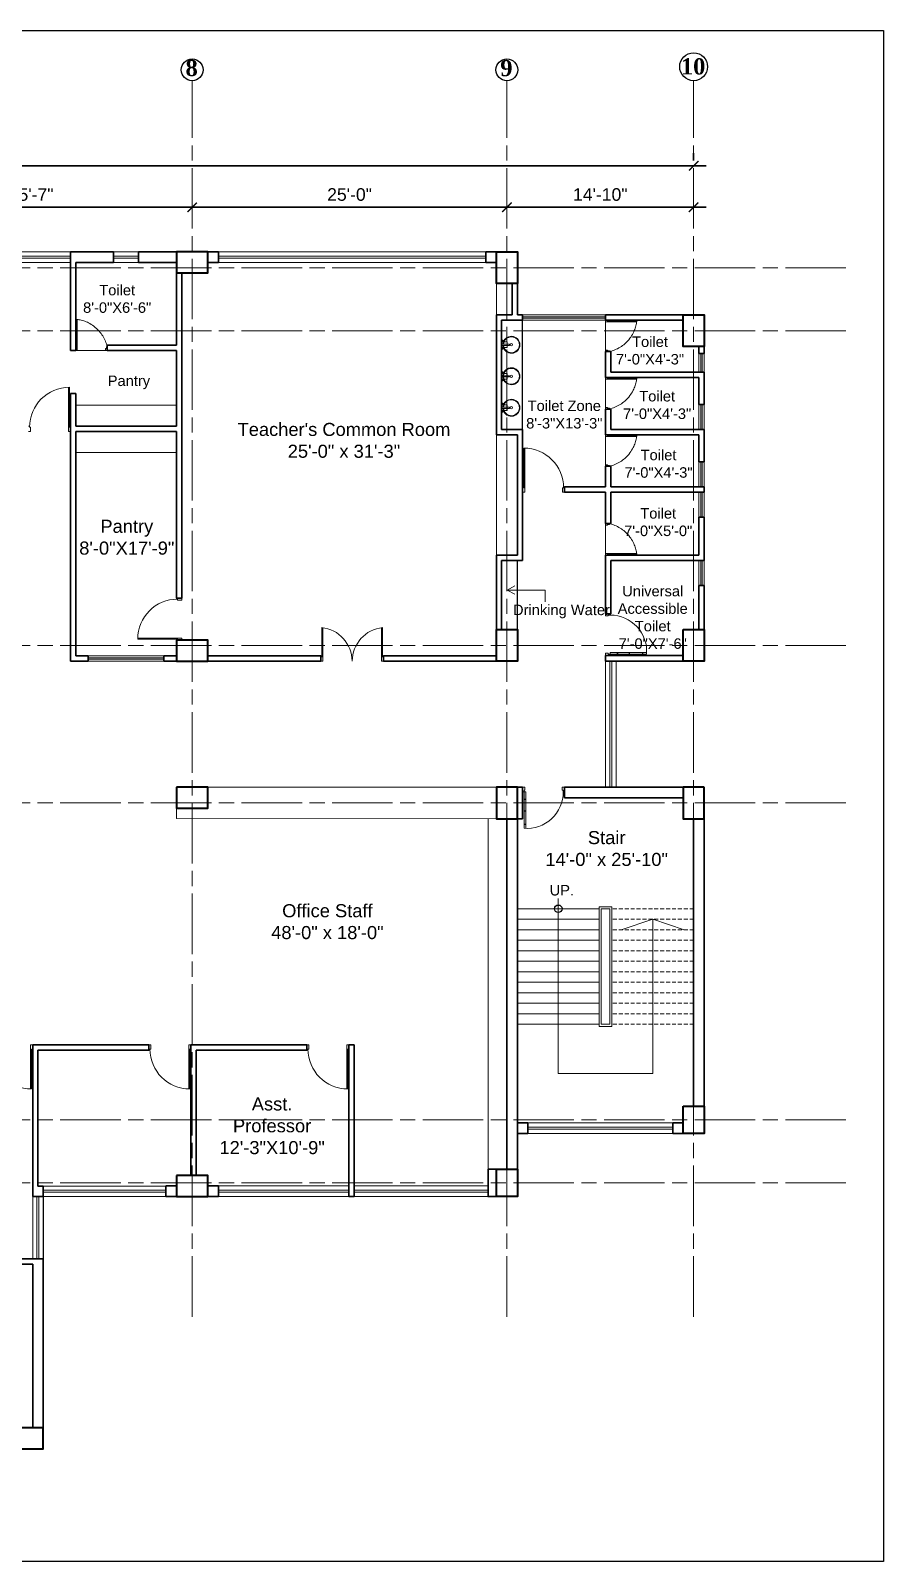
# Model space of a CAD drawing. Header units: inches. Extents: x -12 to 20935469, y -1604 to 24729220.
# Drawn here: x 20897346 to 20898159, y 24718738 to 24720196 of the extents above; entities that cross this region are included whole.
import ezdxf

# ---------------------------------------------------------------- set-up
doc = ezdxf.new("R2010")
doc.units = ezdxf.units.IN
doc.header["$LTSCALE"] = 0.03
doc.header["$MEASUREMENT"] = 0
doc.header["$PDMODE"] = 32
doc.header["$PDSIZE"] = 15
doc.linetypes.add('ACAD_ISO08W100', pattern=[36, 24, -3, 6, -3])
doc.linetypes.add('DASHED2', pattern=[0.375, 0.25, -0.125])
for name, color, linetype, lineweight in [('column', 1, 'Continuous', 40), ('Dim Line', 252, 'Continuous', 13), ('Door', 7, 'Continuous', 18), ('Gas', 21, 'Continuous', 5), ('Glass Line', 252, 'Continuous', 9), ('Grid Line', 252, 'Continuous', 18), ('Hatch', 253, 'Continuous', 15), ('Main Wall', 7, 'Continuous', 30), ('RAIL', 23, 'Continuous', 13), ('STAIR', 46, 'Continuous', 15), ('TOILET FIXTURE', 142, 'Continuous', 5), ('wind.', 150, 'Continuous', 20)]:
    doc.layers.add(name, color=color, linetype=linetype, lineweight=lineweight)
doc.layers.add('FUR', color=251, linetype='Continuous')
doc.layers.add('TEXT', color=7, linetype='Continuous')
doc.styles.add('2', font='swisscl.ttf')
doc.styles.add('RomanS', font='arial.ttf', dxfattribs={"height": 12})
doc.styles.get("Standard").update_dxf_attribs({"font": 'timesbd.ttf'})
doc.dimstyles.new('Aec_Arch_I', dxfattribs={"dimscale": 96, "dimtxt": 12, "dimasz": 0.09375, "dimexe": 0.125, "dimexo": 0.125, "dimgap": 0.0625, "dimtad": 1, "dimdec": 0, "dimzin": 3, "dimdsep": 46, "dimlunit": 4, "dimtxsty": 'RomanS', "dimblk1": 'ARCHTICK', "dimblk2": 'ARCHTICK', "dimsah": 1, "dimcen": 0.09375, "dimdle": 0.125, "dimadec": 0, "dimazin": 0, "dimtfac": 0.75, "dimtdec": 0, "dimtmove": 2, "dimatfit": 3, "dimldrblk": 'ARCHTICK', "dimfxl": 1, "dimfrac": 1, "dimtolj": 1, "dimtzin": 0, "dimarcsym": 0})

# ---------------------------------------------------------------- blocks, each defined once
blk = doc.blocks.new('_ArchTick')
at = {"color": 0, "linetype": 'ByBlock', "lineweight": 35, "const_width": 0.15}
blk.add_lwpolyline([(-0.5, -0.5), (0.5, 0.5)], dxfattribs=at)
blk = doc.blocks.new('*D23')
at = {"layer": 'Defpoints', "color": 0, "transparency": 16777216}
for p in [(20832166.8, 24724578.2), (20832473.8, 24724578.2), (20832473.8, 24724578.2)]:
    blk.add_point(p, dxfattribs=at)
at = {"layer": 'Dim Line', "color": 0, "lineweight": -2, "transparency": 16777216}
for p, q in [((20832154.8, 24724578.2), (20832485.8, 24724578.2)), ((20832166.8, 24724566.2), (20832166.8, 24724566.2)), ((20832473.8, 24724566.2), (20832473.8, 24724566.2))]:
    blk.add_line(p, q, dxfattribs=at)
at = {"layer": 'Dim Line', "color": 0, "lineweight": -2, "transparency": 16777216, "xscale": 9, "yscale": 9, "zscale": 9, "rotation": 180}
blk.add_blockref('_ArchTick', (20832166.8, 24724578.2), dxfattribs=at)
at = {"layer": 'Dim Line', "color": 0, "lineweight": -2, "transparency": 16777216, "xscale": 9, "yscale": 9, "zscale": 9}
blk.add_blockref('_ArchTick', (20832473.8, 24724578.2), dxfattribs=at)
at = {"layer": 'Dim Line', "color": 0, "transparency": 16777216, "insert": (20832320.3, 24724590.3), "char_height": 12, "attachment_point": 5, "style": 'RomanS'}
blk.add_mtext('\\A1;25\'-7"', dxfattribs=at)
blk = doc.blocks.new('*D10')
at = {"layer": 'Defpoints', "color": 0, "transparency": 16777216}
for p in [(20832473.8, 24724578.2), (20832773.8, 24724578.2), (20832773.8, 24724578.2)]:
    blk.add_point(p, dxfattribs=at)
at = {"layer": 'Dim Line', "color": 0, "lineweight": -2, "transparency": 16777216}
blk.add_line((20832461.8, 24724578.2), (20832785.8, 24724578.2), dxfattribs=at)
at = {"layer": 'Dim Line', "color": 0, "lineweight": -2, "transparency": 16777216, "xscale": 9, "yscale": 9, "zscale": 9, "rotation": 180}
blk.add_blockref('_ArchTick', (20832473.8, 24724578.2), dxfattribs=at)
at = {"layer": 'Dim Line', "color": 0, "lineweight": -2, "transparency": 16777216, "xscale": 9, "yscale": 9, "zscale": 9}
blk.add_blockref('_ArchTick', (20832773.8, 24724578.2), dxfattribs=at)
at = {"layer": 'Dim Line', "color": 0, "transparency": 16777216, "insert": (20832623.8, 24724590.3), "char_height": 12, "attachment_point": 5, "style": 'RomanS'}
blk.add_mtext('\\A1;25\'-0"', dxfattribs=at)
blk = doc.blocks.new('*D11')
at = {"layer": 'Defpoints', "color": 0, "transparency": 16777216}
for p in [(20832773.8, 24724578.2), (20832951.8, 24724578.2), (20832951.8, 24724578.2)]:
    blk.add_point(p, dxfattribs=at)
at = {"layer": 'Dim Line', "color": 0, "lineweight": -2, "transparency": 16777216}
for p, q in [((20832761.8, 24724578.2), (20832963.8, 24724578.2)), ((20832951.8, 24724566.2), (20832951.8, 24724566.2))]:
    blk.add_line(p, q, dxfattribs=at)
at = {"layer": 'Dim Line', "color": 0, "lineweight": -2, "transparency": 16777216, "xscale": 9, "yscale": 9, "zscale": 9, "rotation": 180}
blk.add_blockref('_ArchTick', (20832773.8, 24724578.2), dxfattribs=at)
at = {"layer": 'Dim Line', "color": 0, "lineweight": -2, "transparency": 16777216, "xscale": 9, "yscale": 9, "zscale": 9}
blk.add_blockref('_ArchTick', (20832951.8, 24724578.2), dxfattribs=at)
at = {"layer": 'Dim Line', "color": 0, "transparency": 16777216, "insert": (20832862.8, 24724590.3), "char_height": 12, "attachment_point": 5, "style": 'RomanS'}
blk.add_mtext('\\A1;14\'-10"', dxfattribs=at)
blk = doc.blocks.new('*D13')
at = {"layer": 'Defpoints', "color": 0, "transparency": 16777216}
for p in [(20830948.3, 24724610.7), (20832951.8, 24724617.8), (20832951.8, 24724610.7)]:
    blk.add_point(p, dxfattribs=at)
at = {"layer": 'Dim Line', "color": 0, "lineweight": -2, "transparency": 16777216}
for p, q in [((20830948.3, 24724622.7), (20830948.3, 24724629.8)), ((20832951.8, 24724622.7), (20832951.8, 24724629.8)), ((20830936.3, 24724617.8), (20832963.8, 24724617.8))]:
    blk.add_line(p, q, dxfattribs=at)
at = {"layer": 'Dim Line', "color": 0, "lineweight": -2, "transparency": 16777216, "xscale": 9, "yscale": 9, "zscale": 9, "rotation": 180}
blk.add_blockref('_ArchTick', (20830948.3, 24724617.8), dxfattribs=at)
at = {"layer": 'Dim Line', "color": 0, "lineweight": -2, "transparency": 16777216, "xscale": 9, "yscale": 9, "zscale": 9}
blk.add_blockref('_ArchTick', (20832951.8, 24724617.8), dxfattribs=at)
at = {"layer": 'Dim Line', "color": 0, "transparency": 16777216, "insert": (20831950, 24724629.9), "char_height": 12, "attachment_point": 5, "style": 'RomanS'}
blk.add_mtext('\\A1;166\'-11"', dxfattribs=at)
blk = doc.blocks.new('Door_45')
at = {"layer": 'Door'}
for p, q in [((1.5, 5), (1.5, 44)), ((1.5, 40), (2.2, 40)), ((2.2, 40), (2.2, 39.5)), ((2.2, 39.5), (2.7, 39.5)), ((2.7, 39.5), (2.7, 40)), ((2.7, 40), (3.5, 40)), ((3.5, 44), (3.5, 5)), ((1.5, 25.8), (2.2, 25.8)), ((2.2, 25.8), (2.2, 25.3)), ((2.2, 25.3), (2.7, 25.3)), ((2.7, 25.8), (3.5, 25.8)), ((2.7, 25.3), (2.7, 25.8)), ((0, 0), (0, 5)), ((0, 5), (1.5, 5)), ((1.5, 12.6), (2.2, 12.6)), ((3.5, 5), (1.5, 5)), ((1.5, 5), (1.5, 3)), ((1.5, 3), (2.5, 3)), ((2.2, 12.6), (2.2, 13.1)), ((2.2, 13.1), (2.7, 13.1)), ((2.5, 3), (2.5, 0)), ((2.7, 13.1), (2.7, 12.6)), ((2.7, 12.6), (3.5, 12.6)), ((42.5, 3), (42.5, 0)), ((43.5, 3), (42.5, 3)), ((45, 5), (43.5, 5)), ((43.5, 5), (43.5, 3)), ((45, 0), (45, 5)), ((2.5, 0), (0, 0)), ((42.5, 0), (45, 0))]:
    blk.add_line(p, q, dxfattribs=at)
blk.add_arc((4.7, 5.3), 38.8, 359.6233, 94.6685, dxfattribs=at)
blk = doc.blocks.new('sssss-flat-876')
at = {"layer": 'Door', "linetype": 'Continuous', "ltscale": 3}
blk.add_line((3666.5, 84027.2), (3666.5, 84055.7), dxfattribs=at)
at = {"layer": 'Door', "linetype": 'Continuous', "ltscale": 3, "extrusion": (-7.21527e-09, -3.35624e-18, 1), "elevation": 0}
for points in [[(3666.5, 84057.2), (3666.5, 84055.7), (3668.4, 84055.7), (3668.4, 84056.5), (3670.2, 84056.5), (3670.2, 84057.2)], [(3668.4, 84055.7), (3696.2, 84055.7), (3696.2, 84056.5), (3668.4, 84056.5)]]:
    blk.add_lwpolyline(points, close=True, dxfattribs=at)
at = {"layer": 'Door', "linetype": 'Continuous', "ltscale": 3, "flags": 128}
blk.add_lwpolyline([(3670.2, 84027.2, 0.04096), (3675.5, 84028.9, 0.082496), (3684.9, 84034.8, 0.052187), (3689.7, 84040, 0.043988), (3692.9, 84045, 0.036571), (3694.8, 84049.6, 0.034751), (3695.9, 84054.2, 0.011435), (3696.2, 84055.7)], format="xyb", dxfattribs=at)
at = {"layer": 'Door', "linetype": 'Continuous', "ltscale": 3}
blk.add_lwpolyline([(3666.5, 84027.2), (3666.5, 84028.7), (3668.4, 84028.7), (3668.4, 84027.9), (3670.2, 84027.9), (3670.2, 84027.2)], close=True, dxfattribs=at)
blk = doc.blocks.new('$D40')
at = {"layer": 'Door'}
for p, q in [((1, 4), (1, 42)), ((2, 0), (2, 42)), ((1, 5), (0, 5)), ((2, 0), (0, 0)), ((2, 4), (1, 4)), ((39, 4), (38, 4)), ((38, 4), (38, 0)), ((40, 0), (38, 0)), ((40, 5), (39, 5)), ((39, 5), (39, 4))]:
    blk.add_line(p, q, dxfattribs=at)
blk.add_arc((1, 4), 38, 0, 90, dxfattribs=at)
blk = doc.blocks.new('7-flat-72')
at = {"layer": 'Glass Line', "color": 8, "ltscale": 20}
for p, q in [((-64478.7, 376960.5), (-64480.3, 376960.5)), ((-64480.3, 376959.5), (-64480.3, 376960.5)), ((-64480.3, 376959.5), (-64480.3, 376960.5)), ((-64478.7, 376959.5), (-64480.3, 376959.5)), ((-64480.3, 376959.1), (-64480.3, 376959.4)), ((-64478.7, 376959.4), (-64480.3, 376959.4)), ((-64478.7, 376959.1), (-64480.3, 376959.1)), ((-64480.2, 376959.4), (-64480.2, 376959.5)), ((-64480.1, 376959.5), (-64480.1, 376960.5)), ((-64479.9, 376959.5), (-64479.9, 376960.5)), ((-64479.5, 376959.5), (-64479.5, 376960.5)), ((-64479.1, 376959.5), (-64479.1, 376960.5)), ((-64478.9, 376959.5), (-64478.9, 376960.5)), ((-64478.9, 376959.4), (-64478.9, 376959.5)), ((-64478.8, 376959.5), (-64478.8, 376960.5)), ((-64478.7, 376959.5), (-64478.7, 376960.5)), ((-64478.7, 376959.1), (-64478.7, 376959.4)), ((-64475.1, 376959.4), (-64476.9, 376959.4)), ((-64476.9, 376959.1), (-64476.9, 376959.4)), ((-64475.1, 376959.1), (-64476.9, 376959.1)), ((-64476.6, 376959.4), (-64476.6, 376966.6)), ((-64475.5, 376966.6), (-64476.6, 376966.6)), ((-64475.5, 376959.4), (-64475.5, 376966.6)), ((-64475.1, 376959.1), (-64475.1, 376959.4)), ((-64473.3, 376960.5), (-64471.7, 376960.5)), ((-64473.3, 376959.5), (-64473.3, 376960.5)), ((-64473.3, 376959.5), (-64473.3, 376960.5)), ((-64473.3, 376959.5), (-64471.7, 376959.5)), ((-64473.3, 376959.1), (-64473.3, 376959.4)), ((-64473.3, 376959.4), (-64471.7, 376959.4)), ((-64473.3, 376959.1), (-64471.7, 376959.1)), ((-64473.1, 376959.5), (-64473.1, 376960.5)), ((-64473.1, 376959.4), (-64473.1, 376959.5)), ((-64472.9, 376959.5), (-64472.9, 376960.5)), ((-64472.5, 376959.5), (-64472.5, 376960.5)), ((-64472.1, 376959.5), (-64472.1, 376960.5)), ((-64471.9, 376959.5), (-64471.9, 376960.5)), ((-64471.9, 376959.4), (-64471.9, 376959.5)), ((-64471.8, 376959.5), (-64471.8, 376960.5)), ((-64471.7, 376959.5), (-64471.7, 376960.5)), ((-64471.7, 376959.1), (-64471.7, 376959.4))]:
    blk.add_line(p, q, dxfattribs=at)
blk.add_circle((-64476, 376968.4, 0), 1.08, dxfattribs=at)
for radius, start, end in [(8.1, 273.8334, 266.1883), (7.55, 274.115, 265.9068)]:
    blk.add_arc((-64476, 376968.4, 0), radius, start, end, dxfattribs=at)
blk = doc.blocks.new('SFSFSFS-flat-72')
at = {"layer": 'TOILET FIXTURE', "ltscale": 0.2}
blk.add_lwpolyline([(-3918.5, -3608.1), (-3918.5, -3602.7), (-3923.9, -3602.7), (-3923.9, -3608.1)], close=True, dxfattribs=at)
at = {"layer": 'TOILET FIXTURE', "ltscale": 20}
blk.add_blockref('7-flat-72', (60554.8, -380567.2), dxfattribs=at)
blk = doc.blocks.new('A$C36295410')
at = {"layer": 'Door'}
for p, q in [((1, 4), (1, 32)), ((2, 0), (2, 32)), ((58, 0), (58, 32)), ((59, 4), (59, 32)), ((1, 5), (0, 5)), ((2, 4), (1, 4)), ((58, 4), (59, 4)), ((59, 5), (60, 5)), ((2, 0), (0, 0)), ((58, 0), (60, 0))]:
    blk.add_line(p, q, dxfattribs=at)
for centre, start, end in [((-2.5, -0.3), 0.5906, 83.7783), ((62.5, -0.3), 96.2217, 179.4094)]:
    blk.add_arc(centre, 32.5, start, end, dxfattribs=at)
blk = doc.blocks.new('fff')
at = {"layer": 'Grid Line', "color": 252, "linetype": 'ACAD_ISO08W100', "lineweight": 9, "ltscale": 80, "true_color": 0x939598}
for p, q in [((20832473.8, 24723521.1), (20832473.8, 24724698.8)), ((20832773.8, 24723521.1), (20832773.8, 24724698.8)), ((20832951.8, 24723521.1), (20832951.8, 24724698.8)), ((20833096.9, 24724520.6), (20830726.1, 24724520.6)), ((20833096.9, 24724460.6), (20830726.1, 24724460.6)), ((20833096.9, 24724160.7), (20830726.1, 24724160.7)), ((20833096.9, 24724010.7), (20830726.1, 24724010.7)), ((20833096.9, 24723708.7), (20830726.1, 24723708.7)), ((20833096.9, 24723648.8), (20830726.1, 24723648.8))]:
    blk.add_line(p, q, dxfattribs=at)
at = {"layer": 'Dim Line'}
for base, p1, p2, picture, middle in [((20832951.7523, 24724617.8128), (20830948.3088, 24724610.7482), (20832951.7523, 24724610.7482), '*D13', (20831950.0306, 24724629.9397)), ((20832473.8, 24724578.2), (20832166.8, 24724578.2), (20832473.8, 24724578.2), '*D23', (20832320.3, 24724590.3)), ((20832773.8, 24724578.2), (20832473.8, 24724578.2), (20832773.8, 24724578.2), '*D10', (20832623.8, 24724590.3)), ((20832951.8, 24724578.2), (20832773.8, 24724578.2), (20832951.8, 24724578.2), '*D11', (20832862.8, 24724590.3))]:
    dim = blk.add_linear_dim(base=base, p1=p1, p2=p2, dimstyle='Aec_Arch_I', dxfattribs=at)
    dim.commit()
    dim.dimension.update_dxf_attribs({"geometry": picture, "text_midpoint": middle})

msp = doc.modelspace()

# ---------------------------------------------------------------- linework, layer by layer
for p, q in [((20897815.1, 24719816.2), (20897815.1, 24719920.5)), ((20897988.1, 24719925.5), (20897988.1, 24719925.5)), ((20897810.1, 24719625.6), (20897810.1, 24719691.6)), ((20897899.1, 24719600.8), (20897894.1, 24719600.8))]:
    msp.add_line(p, q)
msp.add_lwpolyline([(20897358.1, 24719085.4), (20897358.1, 24718845), (20896672.6, 24718845), (20896672.6, 24719085.4)])
msp.add_circle((20897849.1, 24719359.6), 3.61)
at = {"layer": 'column', "lineweight": 40, "ltscale": 20}
for points in [[(20897485.1, 24719985.5), (20897485.1, 24719965.5), (20897515.1, 24719965.5), (20897515.1, 24719985.5)], [(20897790.1, 24719985.5), (20897810.1, 24719985.5), (20897810.1, 24719955.5), (20897790.1, 24719955.5)], [(20897968.1, 24719925.5), (20897988.1, 24719925.5), (20897988.1, 24719895.5), (20897968.1, 24719895.5)], [(20897790.1, 24719625.6), (20897810.1, 24719625.6), (20897810.1, 24719595.6), (20897790.1, 24719595.6)], [(20897968.1, 24719625.6), (20897988.1, 24719625.6), (20897988.1, 24719595.6), (20897968.1, 24719595.6)], [(20897485.1, 24719615.6), (20897485.1, 24719595.6), (20897515.1, 24719595.6), (20897515.1, 24719615.6)], [(20897485.1, 24719475.4), (20897485.1, 24719455.4), (20897515.1, 24719455.4), (20897515.1, 24719475.4)], [(20897810.1, 24719475.4), (20897790.1, 24719475.4), (20897790.1, 24719445.4), (20897810.1, 24719445.4)], [(20897988.1, 24719475.4), (20897968.1, 24719475.4), (20897968.1, 24719445.4), (20897988.1, 24719445.4)], [(20897968.1, 24719171.4), (20897988.1, 24719171.4), (20897988.1, 24719145.4), (20897968.1, 24719145.4)], [(20897485.1, 24719105.4), (20897485.1, 24719085.4), (20897515.1, 24719085.4), (20897515.1, 24719105.4)], [(20897790.1, 24719111.4), (20897810.1, 24719111.4), (20897810.1, 24719085.4), (20897790.1, 24719085.4)], [(20897328.1, 24718865), (20897328.1, 24718845), (20897358.1, 24718845), (20897358.1, 24718865)]]:
    msp.add_lwpolyline(points, close=True, dxfattribs=at)
at = {"layer": 'Defpoints'}
msp.add_lwpolyline([(20895720.1, 24720196.3), (20898159, 24720196.3), (20898159, 24718737.8), (20895720.1, 24718737.8)], close=True, dxfattribs=at)
at = {"layer": 'Gas', "color": 0, "lineweight": 5}
for points in [[(20897888.1, 24719361.6), (20897900.1, 24719361.6), (20897900.1, 24719247.6), (20897888.1, 24719247.6)], [(20897890.1, 24719359.6), (20897898.1, 24719359.6), (20897898.1, 24719249.6), (20897890.1, 24719249.6)]]:
    msp.add_lwpolyline(points, close=True, dxfattribs=at)
at = {"layer": 'Hatch'}
msp.add_line((20897790.1, 24719925.5), (20897790.1, 24719955.4), dxfattribs=at)
at = {"layer": 'Hatch', "lineweight": 5}
for p, q in [((20897485.1, 24719839.5), (20897389.1, 24719839.5)), ((20897790.1, 24719696.6), (20897790.1, 24719811.2)), ((20897389.1, 24719794.5), (20897485.1, 24719794.5)), ((20897782.1, 24719111.4), (20897782.1, 24719445.4))]:
    msp.add_line(p, q, dxfattribs=at)
msp.add_lwpolyline([(20897485.1, 24719475.6), (20897790.1, 24719475.4), (20897790.1, 24719445.4), (20897485.1, 24719445.6)], close=True, dxfattribs=at)
at = {"layer": 'Main Wall', "lineweight": 30}
for p, q in [((20897384.1, 24719985.5), (20897384.1, 24719891.5)), ((20897389.1, 24719891.5), (20897389.1, 24719975.5)), ((20897389.1, 24719975.5), (20897425.1, 24719975.5)), ((20897425.1, 24719975.5), (20897425.1, 24719985.5)), ((20897449.1, 24719975.5), (20897449.1, 24719985.5)), ((20897449.1, 24719975.5), (20897485.1, 24719975.5)), ((20897485.1, 24719985.5), (20897475.1, 24719985.5)), ((20897475.1, 24719975.5), (20897485.1, 24719975.5)), ((20897780.1, 24719985.5), (20897790.1, 24719985.5)), ((20897780.1, 24719975.5), (20897780.1, 24719985.5)), ((20897790.1, 24719975.5), (20897780.1, 24719975.5)), ((20897485.1, 24719896.5), (20897485.1, 24719965.5)), ((20897490.1, 24719965.5), (20897490.2, 24719655.6)), ((20897805.1, 24719925.5), (20897805.1, 24719955.5)), ((20897810.1, 24719925.5), (20897810.1, 24719955.5)), ((20897790.1, 24719811.2), (20897790.1, 24719925.5)), ((20897805.1, 24719925.5), (20897790.1, 24719925.5)), ((20897795.1, 24719816.2), (20897795.1, 24719920.5)), ((20897815.1, 24719920.5), (20897795.1, 24719920.5)), ((20897815.1, 24719925.5), (20897810.1, 24719925.5)), ((20897815.1, 24719920.5), (20897815.1, 24719925.5)), ((20897968.1, 24719925.5), (20897894.1, 24719925.5)), ((20897894.1, 24719920.5), (20897894.1, 24719925.5)), ((20897968.1, 24719920.5), (20897894.1, 24719920.5)), ((20897384.1, 24719891.5), (20897389.1, 24719891.5)), ((20897419.1, 24719896.5), (20897419.1, 24719891.5)), ((20897485.1, 24719896.5), (20897419.1, 24719896.5)), ((20897485.1, 24719891.5), (20897419.1, 24719891.5)), ((20897485.1, 24719819.5), (20897485.1, 24719891.5)), ((20897899.1, 24719890.5), (20897894.1, 24719890.5)), ((20897899.1, 24719890.5), (20897899.1, 24719870.8)), ((20897988.1, 24719888.8), (20897988.1, 24719895.5)), ((20897899.1, 24719870.8), (20897988.1, 24719870.8)), ((20897988.1, 24719840.2), (20897988.1, 24719870.8)), ((20897894.1, 24719865.8), (20897983.1, 24719865.8)), ((20897389.1, 24719850.5), (20897384.1, 24719850.5)), ((20897384.1, 24719850.5), (20897384.1, 24719595.6)), ((20897389.1, 24719819.5), (20897389.1, 24719850.5)), ((20897894.1, 24719835.8), (20897899.1, 24719835.8)), ((20897899.1, 24719835.8), (20897899.1, 24719816.2)), ((20897485.1, 24719819.5), (20897389.1, 24719819.5)), ((20897389.1, 24719814.5), (20897485.1, 24719814.5)), ((20897389.1, 24719814.5), (20897389.1, 24719600.6)), ((20897485.1, 24719655.6), (20897485.1, 24719814.5)), ((20897815.1, 24719816.2), (20897795.1, 24719816.2)), ((20897815.1, 24719761.6), (20897815.1, 24719816.2)), ((20897899.1, 24719816.2), (20897988.1, 24719816.2)), ((20897988.1, 24719785.6), (20897988.1, 24719816.2)), ((20897810.1, 24719811.2), (20897790.1, 24719811.2)), ((20897810.1, 24719696.6), (20897810.1, 24719811.2)), ((20897894.1, 24719811.2), (20897983.1, 24719811.2)), ((20897983.1, 24719811.2), (20897983.1, 24719785.6)), ((20897988.1, 24719785.6), (20897983.1, 24719785.6)), ((20897894.1, 24719781.2), (20897899.1, 24719781.2)), ((20897815.1, 24719691.6), (20897815.1, 24719761.6)), ((20897855.1, 24719756.6), (20897855.1, 24719761.6)), ((20897855.1, 24719756.6), (20897894.1, 24719756.6)), ((20897894.1, 24719726.6), (20897894.1, 24719756.6)), ((20897988.1, 24719761.6), (20897899.1, 24719761.6)), ((20897899.1, 24719756.6), (20897988.1, 24719756.6)), ((20897899.1, 24719726.6), (20897899.1, 24719756.6)), ((20897988.1, 24719756.6), (20897988.1, 24719761.6)), ((20897894.1, 24719726.6), (20897899.1, 24719726.6)), ((20897983.1, 24719732.6), (20897988.1, 24719732.6)), ((20897983.1, 24719732.6), (20897983.1, 24719696.6)), ((20897988.1, 24719691.6), (20897988.1, 24719732.6)), ((20897790.1, 24719625.6), (20897790.1, 24719696.6)), ((20897810.1, 24719696.6), (20897790.1, 24719696.6)), ((20897894.1, 24719640.8), (20897894.1, 24719696.6)), ((20897894.1, 24719696.6), (20897983.1, 24719696.6)), ((20897795.1, 24719625.6), (20897795.1, 24719691.6)), ((20897815.1, 24719691.6), (20897795.1, 24719691.6)), ((20897899.1, 24719640.8), (20897899.1, 24719691.6)), ((20897899.1, 24719691.6), (20897988.1, 24719691.6)), ((20897983.1, 24719667.6), (20897983.1, 24719625.6)), ((20897983.1, 24719667.6), (20897988.1, 24719667.6)), ((20897988.1, 24719625.6), (20897988.1, 24719667.6)), ((20897490.2, 24719655.6), (20897485.1, 24719655.6)), ((20897894.1, 24719640.8), (20897899.1, 24719640.8)), ((20897401.1, 24719595.6), (20897384.1, 24719595.6)), ((20897401.1, 24719600.6), (20897389.1, 24719600.6)), ((20897401.1, 24719600.6), (20897401.1, 24719595.6)), ((20897485.1, 24719600.6), (20897473.1, 24719600.6)), ((20897473.1, 24719600.6), (20897473.1, 24719595.6)), ((20897485.1, 24719595.6), (20897473.1, 24719595.6)), ((20897515.1, 24719600.6), (20897622.6, 24719600.6)), ((20897515.1, 24719595.6), (20897622.6, 24719595.6)), ((20897622.6, 24719600.6), (20897622.6, 24719595.6)), ((20897682.6, 24719600.6), (20897790.1, 24719600.6)), ((20897682.6, 24719595.6), (20897682.6, 24719600.6)), ((20897682.6, 24719595.6), (20897790.1, 24719595.6)), ((20897894.1, 24719600.8), (20897968.1, 24719600.8)), ((20897894.1, 24719600.8), (20897894.1, 24719595.7)), ((20897894.1, 24719595.7), (20897968.1, 24719595.7)), ((20897815.1, 24719475.4), (20897810.1, 24719475.4)), ((20897815.1, 24719445.4), (20897815.1, 24719475.4)), ((20897855.1, 24719475.4), (20897968.1, 24719475.4)), ((20897855.1, 24719475.4), (20897855.1, 24719465.4)), ((20897855.1, 24719465.4), (20897968.1, 24719465.4)), ((20897800.1, 24719111.4), (20897800.1, 24719445.4)), ((20897810.1, 24719111.4), (20897810.1, 24719445.4)), ((20897810.1, 24719445.4), (20897815.1, 24719445.4)), ((20897978.1, 24719445.4), (20897978.1, 24719171.4)), ((20897988.1, 24719445.4), (20897988.1, 24719171.4)), ((20897348.1, 24719230), (20897348.1, 24719085.4)), ((20897348.1, 24719230), (20897458.8, 24719230)), ((20897458.8, 24719230), (20897458.8, 24719225)), ((20897609.4, 24719230), (20897498.8, 24719230)), ((20897498.8, 24719230), (20897498.8, 24719105.4)), ((20897609.4, 24719230), (20897609.4, 24719225)), ((20897654.4, 24719230), (20897649.4, 24719230)), ((20897649.4, 24719230), (20897649.4, 24719085.4)), ((20897654.4, 24719230), (20897654.4, 24719085.4)), ((20897353.1, 24719225), (20897353.1, 24719095.4)), ((20897353.1, 24719225), (20897458.8, 24719225)), ((20897609.4, 24719225), (20897503.8, 24719225)), ((20897503.8, 24719225), (20897503.8, 24719105.4)), ((20897820.1, 24719155.6), (20897820.1, 24719145.6)), ((20897348.1, 24719085.4), (20897358.1, 24719085.4)), ((20897353.1, 24719095.4), (20897358.1, 24719095.4)), ((20897358.1, 24719085.4), (20897358.1, 24719095.4)), ((20897649.4, 24719085.4), (20897654.4, 24719085.4)), ((20897790.1, 24719085.4), (20897782.1, 24719085.4)), ((20897223.9, 24719026), (20897358.1, 24719026.1)), ((20897358.1, 24719021.1), (20897358.1, 24719026.1)), ((20897348.1, 24719021.1), (20897218.9, 24719021)), ((20897348.1, 24719021.1), (20897348.1, 24718865)), ((20897348.1, 24718865), (20897348.1, 24719021.1)), ((20897358.1, 24719021.1), (20897358.1, 24718865))]:
    msp.add_line(p, q, dxfattribs=at)
for points in [[(20897384.1, 24719985.5), (20897425.1, 24719985.5)], [(20897449.1, 24719985.5), (20897485.1, 24719985.5)], [(20897515.1, 24719985.5), (20897525.1, 24719985.5), (20897525.1, 24719975.5), (20897515.1, 24719975.5)], [(20897894.1, 24719890.5), (20897894.1, 24719865.8)], [(20897983.1, 24719895.5), (20897983.1, 24719888.8)], [(20897983.1, 24719888.8), (20897988.1, 24719888.8)], [(20897983.1, 24719865.8), (20897983.1, 24719840.2)], [(20897894.1, 24719835.8), (20897894.1, 24719811.2)], [(20897983.1, 24719840.2), (20897988.1, 24719840.2)], [(20897894.1, 24719781.2), (20897894.1, 24719761.6)], [(20897899.1, 24719781.2), (20897899.1, 24719761.6)], [(20897894.1, 24719761.6), (20897855.1, 24719761.6)], [(20897820.1, 24719145.6), (20897810.1, 24719145.6), (20897810.1, 24719155.6), (20897820.1, 24719155.6)], [(20897968.1, 24719145.6), (20897958.1, 24719145.6), (20897958.1, 24719155.6), (20897968.1, 24719155.6)], [(20897485.1, 24719085.6), (20897475.1, 24719085.6), (20897475.1, 24719095.6), (20897485.1, 24719095.6)], [(20897515.1, 24719095.6), (20897525.1, 24719095.6), (20897525.1, 24719085.6), (20897515.1, 24719085.6)]]:
    msp.add_lwpolyline(points, dxfattribs=at)
msp.add_lwpolyline([(20897790.1, 24719111.4), (20897782.1, 24719111.4), (20897782.1, 24719085.4), (20897790.1, 24719085.4)], close=True, dxfattribs=at)
at = {"layer": 'RAIL', "lineweight": 9}
for p, q in [((20897849.1, 24719369.3), (20897849.1, 24719202.6)), ((20897909.1, 24719339.6), (20897939.1, 24719349.6)), ((20897939.1, 24719202.6), (20897939.1, 24719349.6)), ((20897939.1, 24719349.6), (20897969.1, 24719339.6)), ((20897810.1, 24719339.6), (20897888.1, 24719339.6)), ((20897849.1, 24719202.6), (20897939.1, 24719202.6))]:
    msp.add_line(p, q, dxfattribs=at)
at = {"layer": 'STAIR', "color": 253, "lineweight": 5}
for p, q in [((20897800.5, 24719663.3), (20897807.8, 24719667.3)), ((20897800.5, 24719663.3), (20897836.7, 24719663.3)), ((20897800.5, 24719663.3), (20897807.8, 24719659.3)), ((20897836.7, 24719663.3), (20897836.7, 24719652.1))]:
    msp.add_line(p, q, dxfattribs=at)
at = {"layer": 'STAIR', "color": 32, "lineweight": 5}
for p, q in [((20897888.1, 24719359.6), (20897810.1, 24719359.6)), ((20897888.1, 24719349.6), (20897810.1, 24719349.6)), ((20897870.1, 24719339.6), (20897810.1, 24719339.6)), ((20897888.1, 24719329.6), (20897810.1, 24719329.6)), ((20897888.1, 24719319.6), (20897810.1, 24719319.6)), ((20897888.1, 24719309.6), (20897810.1, 24719309.6)), ((20897888.1, 24719299.6), (20897810.1, 24719299.6)), ((20897888.1, 24719289.6), (20897810.1, 24719289.6)), ((20897888.1, 24719279.6), (20897810.1, 24719279.6)), ((20897888.1, 24719269.6), (20897810.1, 24719269.6)), ((20897888.1, 24719259.6), (20897810.1, 24719259.6)), ((20897888.1, 24719249.6), (20897810.1, 24719249.6))]:
    msp.add_line(p, q, dxfattribs=at)
at = {"layer": 'STAIR', "color": 32, "linetype": 'DASHED2', "lineweight": 5, "ltscale": 500}
for p, q in [((20897978.1, 24719359.6), (20897900.1, 24719359.6)), ((20897978.1, 24719349.6), (20897900.1, 24719349.6)), ((20897978.1, 24719339.6), (20897900.1, 24719339.6)), ((20897978.1, 24719329.6), (20897900.1, 24719329.6)), ((20897978.1, 24719319.6), (20897900.1, 24719319.6)), ((20897978.1, 24719309.6), (20897900.1, 24719309.6)), ((20897978.1, 24719299.6), (20897900.1, 24719299.6)), ((20897978.1, 24719289.6), (20897900.1, 24719289.6)), ((20897978.1, 24719279.6), (20897900.1, 24719279.6)), ((20897978.1, 24719269.6), (20897900.1, 24719269.6)), ((20897978.1, 24719259.6), (20897900.1, 24719259.6)), ((20897978.1, 24719249.6), (20897900.1, 24719249.6))]:
    msp.add_line(p, q, dxfattribs=at)
at = {"layer": 'TEXT'}
for centre, radius in [((20897500.1, 24720159), 10.4), ((20897800.1, 24720159), 10.4), ((20897978.1, 24720161.9), 13.3)]:
    msp.add_circle(centre, radius, dxfattribs=at)
at = {"layer": 'wind.', "lineweight": 5}
for p, q in [((20897384.1, 24719985.5), (20897200.1, 24719985.5)), ((20897384.1, 24719975.5), (20897200.1, 24719975.5)), ((20897425.1, 24719985.5), (20897449.1, 24719985.5)), ((20897425.1, 24719981.5), (20897449.1, 24719981.5)), ((20897425.1, 24719979.5), (20897449.1, 24719979.5)), ((20897425.1, 24719975.5), (20897449.1, 24719975.5)), ((20897525.1, 24719985.5), (20897780.1, 24719985.5)), ((20897525.1, 24719975.5), (20897780.1, 24719975.5)), ((20897983.1, 24719816.2), (20897983.1, 24719840.2)), ((20897985.1, 24719816.2), (20897985.1, 24719840.2)), ((20897986.1, 24719816.2), (20897986.1, 24719840.2)), ((20897988.1, 24719816.2), (20897988.1, 24719840.2)), ((20897983.1, 24719761.6), (20897983.1, 24719785.6)), ((20897985.1, 24719761.6), (20897985.1, 24719785.6)), ((20897986.1, 24719761.6), (20897986.1, 24719785.6)), ((20897988.1, 24719761.6), (20897988.1, 24719785.6)), ((20897983.1, 24719732.6), (20897983.1, 24719756.6)), ((20897985.1, 24719732.6), (20897985.1, 24719756.6)), ((20897986.1, 24719732.6), (20897986.1, 24719756.6)), ((20897988.1, 24719732.6), (20897988.1, 24719756.6)), ((20897983.1, 24719667.6), (20897983.1, 24719691.6)), ((20897985.1, 24719667.6), (20897985.1, 24719691.6)), ((20897986.1, 24719667.6), (20897986.1, 24719691.6)), ((20897988.1, 24719667.6), (20897988.1, 24719691.6)), ((20897894.1, 24719475.6), (20897894.1, 24719595.7)), ((20897898.1, 24719475.6), (20897898.1, 24719595.7)), ((20897900.1, 24719475.6), (20897900.1, 24719595.7)), ((20897904.1, 24719475.6), (20897904.1, 24719595.7)), ((20897810.1, 24719151.6), (20897810.1, 24719151.6)), ((20897810.1, 24719149.6), (20897810.1, 24719149.6)), ((20897958.1, 24719155.6), (20897820.1, 24719155.6)), ((20897958.1, 24719151.6), (20897820.1, 24719151.6)), ((20897958.1, 24719149.6), (20897820.1, 24719149.6)), ((20897958.1, 24719145.6), (20897820.1, 24719145.6)), ((20897348.1, 24719085.4), (20897348.1, 24719026.1)), ((20897348.1, 24719085.4), (20897348.1, 24719026.1)), ((20897352.1, 24719085.4), (20897352.1, 24719026.1)), ((20897354.1, 24719085.4), (20897354.1, 24719026.1)), ((20897358.1, 24719095.4), (20897475.1, 24719095.4)), ((20897358.1, 24719091.6), (20897475.1, 24719091.6)), ((20897358.1, 24719089.6), (20897475.1, 24719089.6)), ((20897358.1, 24719085.4), (20897358.1, 24719026.1)), ((20897358.1, 24719085.4), (20897475.1, 24719085.4)), ((20897525.1, 24719095.6), (20897649.4, 24719095.6)), ((20897525.1, 24719091.6), (20897649.4, 24719091.6)), ((20897525.1, 24719091.6), (20897649.4, 24719091.6)), ((20897525.1, 24719089.6), (20897649.4, 24719089.6)), ((20897525.1, 24719089.6), (20897649.4, 24719089.6)), ((20897525.1, 24719085.6), (20897782.1, 24719085.6)), ((20897654.4, 24719095.6), (20897782.1, 24719095.6)), ((20897654.4, 24719091.6), (20897782.1, 24719091.6)), ((20897654.4, 24719091.6), (20897782.1, 24719091.6)), ((20897654.4, 24719089.6), (20897782.1, 24719089.6)), ((20897654.4, 24719089.6), (20897782.1, 24719089.6))]:
    msp.add_line(p, q, dxfattribs=at)
at = {"layer": 'wind.'}
for p, q in [((20897200.1, 24719981.5), (20897384.1, 24719981.5)), ((20897200.1, 24719979.5), (20897384.1, 24719979.5)), ((20897525.1, 24719981.5), (20897780.1, 24719981.5)), ((20897525.1, 24719979.5), (20897780.1, 24719979.5)), ((20897894.1, 24719925.5), (20897815.1, 24719925.5)), ((20897894.1, 24719923.5), (20897815.1, 24719923.5)), ((20897894.1, 24719922.5), (20897815.1, 24719922.5)), ((20897894.1, 24719920.5), (20897815.1, 24719920.5)), ((20897983.1, 24719870.8), (20897983.1, 24719888.8)), ((20897985.1, 24719870.8), (20897985.1, 24719888.8)), ((20897986.1, 24719870.8), (20897986.1, 24719888.8)), ((20897988.1, 24719870.8), (20897988.1, 24719888.8)), ((20897401.1, 24719600.6), (20897473.1, 24719600.6)), ((20897401.1, 24719598.6), (20897473.1, 24719598.6)), ((20897401.1, 24719597.6), (20897473.1, 24719597.6)), ((20897401.1, 24719595.6), (20897473.1, 24719595.6))]:
    msp.add_line(p, q, dxfattribs=at)

# ---------------------------------------------------------------- block references
at = {"layer": 'Door', "ltscale": 20}
for p in [(20894227.6, 24635863.2), (20894227.6, 24635808.6), (20894227.6, 24635754)]:
    msp.add_blockref('sssss-flat-876', p, dxfattribs=at)
at = {"layer": 'Door'}
msp.add_blockref('$D40', (20897815.1, 24719756.6), dxfattribs=at)
at = {"layer": 'Door', "ltscale": 20, "xscale": -1, "rotation": 180}
msp.add_blockref('sssss-flat-876', (20894227.6, 24803753.8), dxfattribs=at)
at = {"layer": 'Door'}
for p, rotation in [((20897490.2, 24719615.6), 89.99999999999997), ((20897348.1, 24719230), 180), ((20897498.8, 24719230), 180), ((20897649.4, 24719230), 180)]:
    msp.add_blockref('$D40', p, dxfattribs=dict(at, rotation=rotation))
at = {"layer": 'Door', "color": 250, "ltscale": 20, "xscale": -0.8888888888759539, "yscale": 0.8888888888759539, "zscale": 0.8888888888759539}
for p, rotation in [((20897894.1, 24719600.8), 270), ((20897815.1, 24719475.4), 180)]:
    msp.add_blockref('Door_45', p, dxfattribs=dict(at, rotation=rotation))
at = {"layer": 'FUR', "xscale": -1}
msp.add_blockref('A$C36295410', (20897682.6, 24719595.6), dxfattribs=at)
at = {"layer": 'Main Wall'}
msp.add_blockref('fff', (65026.3, -4550.2), dxfattribs=at)
at = {"layer": 'Main Wall', "rotation": 90.00000000000001}
msp.add_blockref('sssss-flat-876', (20981446.3, 24716225), dxfattribs=at)
at = {"layer": 'Main Wall', "xscale": -1}
msp.add_blockref('$D40', (20897384.1, 24719814.5), dxfattribs=at)
at = {"layer": 'TOILET FIXTURE', "ltscale": 20, "xscale": -1, "rotation": 270}
for p in [(20901403.2, 24723818.2), (20901403.2, 24723788.2), (20901403.2, 24723758.2)]:
    msp.add_blockref('SFSFSFS-flat-72', p, dxfattribs=at)

# ---------------------------------------------------------------- texts
at = {"layer": 'TEXT', "char_height": 15.44, "width": 227.458, "attachment_point": 8, "rotation": 0}
for s, insert in [('\\A1;8', (20897499.6, 24720152.8)), ('\\A1;9', (20897799.6, 24720152.7)), ('\\A1;10', (20897977.6, 24720154.3))]:
    msp.add_mtext(s, dxfattribs=dict(at, insert=insert))
at = {"layer": 'TEXT', "color": 30, "lineweight": 5, "ltscale": 20, "attachment_point": 2, "style": '2'}
for s, width, gutter_width, insert, char_height in [('{\\fArial|b0|i0|c0|p34;\\C0;Toilet \\P8\'-0"X6\'-6"}', 104.76, 0.5, (20897428.6, 24719954.1), 10), ('{\\fArial|b0|i0|c0|p34;\\C0;Toilet \\P7\'-0"X4\'-3"}', 104.76, 0.5, (20897936.5, 24719904.9), 10), ('{\\fArial|b0|i0|c0|p34;\\C0;Pantry}', 63.513, 0.5, (20897439.8, 24719867.7), 10), ('{\\fArial|b0|i0|c0|p34;\\C0;Toilet Zone\\P8\'-3"X13\'-3"}', 104.76, 0.5, (20897854.8, 24719843.9), 10), ('{\\fArial|b0|i0|c0|p34;\\C0;Toilet \\P7\'-0"X4\'-3"}', 104.76, 0.5, (20897943.3, 24719853), 10), ('\\pxqc;{\\fArial|b0|i0|c0|p34;\\C0;Teacher\'s Common Room\\P25\'-0" x 31\'-3"}', 213.725, 0.5, (20897644.8, 24719822.6), 12.476), ('{\\fArial|b0|i0|c0|p34;\\C0;Toilet \\P7\'-0"X4\'-3"}', 104.76, 0.5, (20897944.6, 24719797), 10), ('{\\fArial|b0|i0|c0|p34;\\C0;Toilet \\P7\'-0"X5\'-0"}', 104.76, 0.5, (20897944.3, 24719741.4), 10), ('{\\fArial|b0|i0|c0|p34;\\C0;Pantry\\P8\'-0"X17\'-9"}', 63.513, 0.5, (20897437.8, 24719730.3), 12.476), ('{\\fArial|b0|i0|c0|p34;\\C0;Universal Accessible Toilet\\P7\'-0"X7\'-6"}', 88.036, 0.35, (20897939.1, 24719667.3), 10), ('\\pxsm1;{\\fArial|b0|i0|c0|p34;\\C0;Drinking Water }', 88.563, 0.282, (20897852.1, 24719649.4), 10), ('\\pxsm1;{\\fArial|b0|i0|c0|p34;\\C0;Stair\\P14\'-0" x 25\'-10"  }', 194.969, 0.282, (20897895.2, 24719433.7), 12.476), ('{\\fArial|b0|i0|c0|p34;\\C0;UP.}', 104.76, 0.5, (20897852.5, 24719382.3), 10), ('\\pxqc;{\\fArial|b0|i0|c0|p34;\\C0;Office Staff\\P48\'-0" x 18\'-0" }', 140.654, 0.5, (20897629, 24719364), 12.476), ('\\pxqc;{\\fArial|b0|i0|c0|p34;\\C0;Asst.\\PProfessor\\P\\pq*;12\'-3"X10\'-9"\\P\\pqc;\\P }', 165.486, 0.5, (20897576.3, 24719179.9), 12.476)]:
    msp.add_mtext_dynamic_manual_height_columns(s, width=width, gutter_width=gutter_width, heights=[0], dxfattribs=dict(at, insert=insert, char_height=char_height))

doc.saveas('drawing.dxf')
